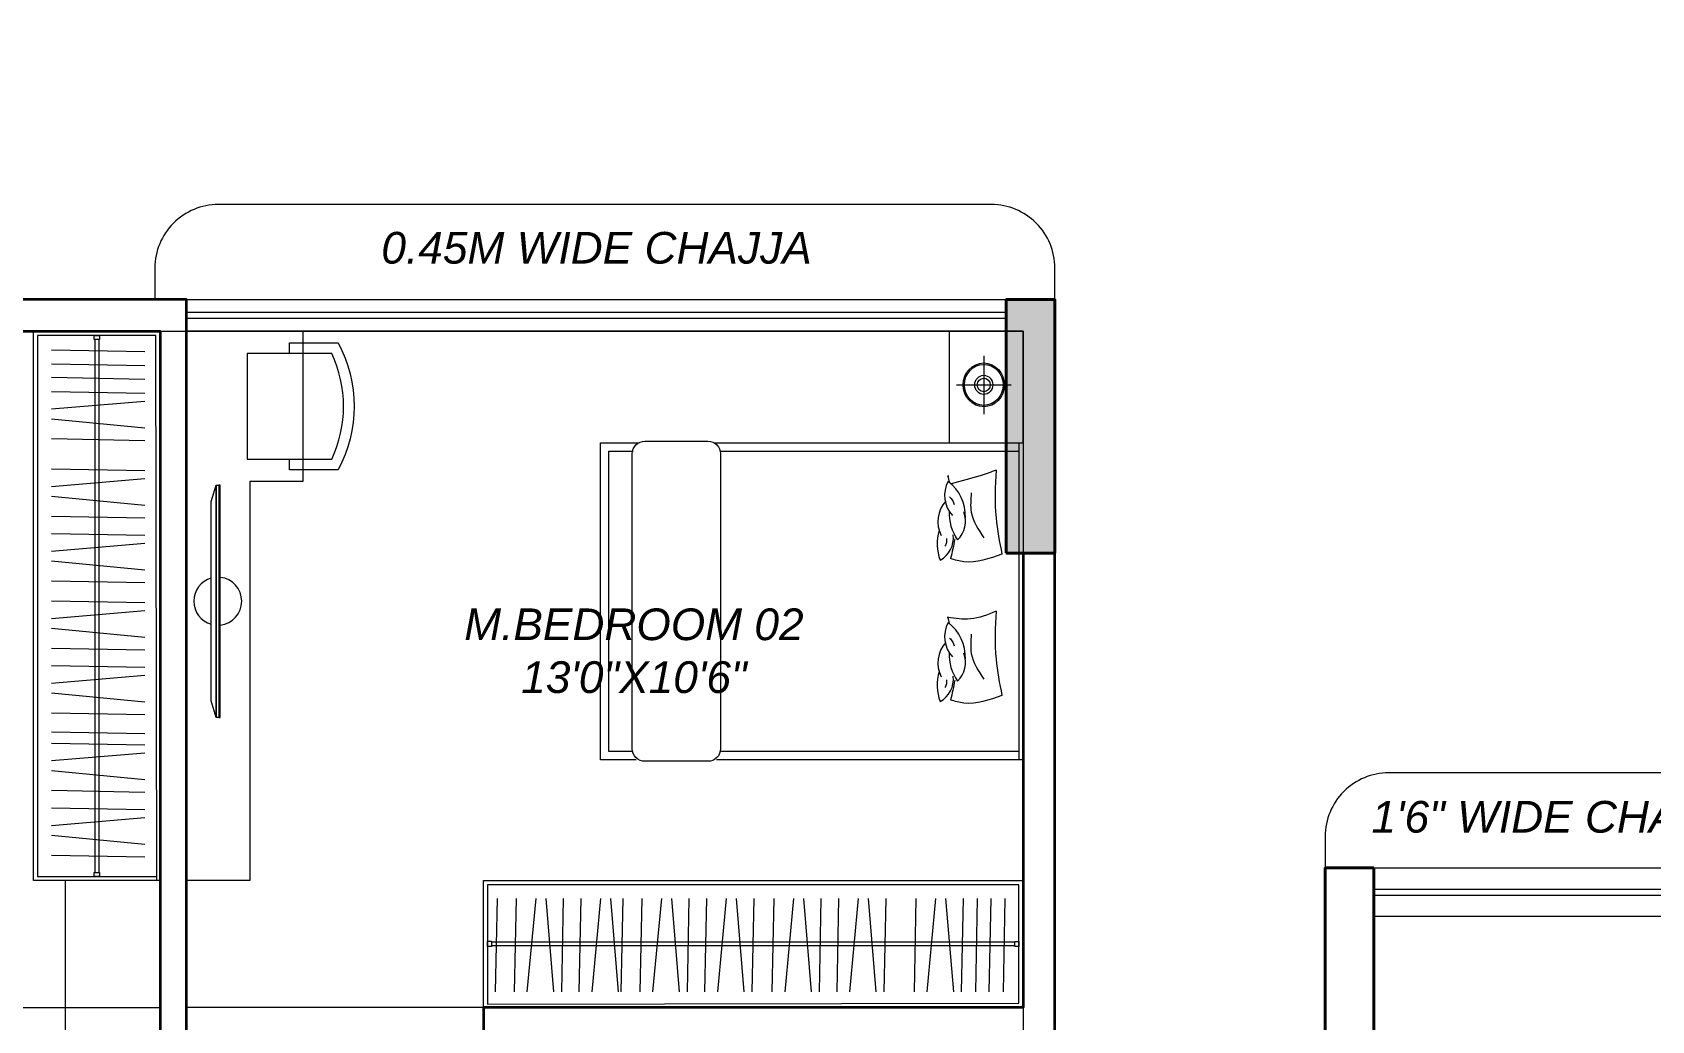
# Model space of a CAD drawing. Header units: millimetres. Extents: x 0 to 125073, y 0 to 71249.
# Drawn here: x 65059 to 72724, y 53836 to 58514 of the extents above; entities that cross this region are included whole.
import ezdxf
from ezdxf.lldxf.tags import DXFTag

# ---------------------------------------------------------------- set-up
doc = ezdxf.new("R2010")
doc.units = ezdxf.units.MM
for name, pattern in [('A-118_Suncity Bldg.04+07_O.H.T.Level Plan_20211230$0$DASHED2', [0.375, 0.25, -0.125]), ('DASH', [1, 0.5, -0.5]), ('DASHDOT', [1, 0.5, -0.25, 0, -0.25])]:
    doc.linetypes.add(name, pattern=pattern)
doc.layers.add('DA_BUILDING LINE', color=7, linetype='Continuous', lineweight=9, true_color=0xdb0000)
doc.layers.add('DA_FURNITURE', color=7, linetype='Continuous', lineweight=5, true_color=0x666666)
for name, color, linetype, lineweight in [('DA_CARPET AREA RERA', 30, 'Continuous', 9), ('DA_CHAJJA', 44, 'Continuous', 0), ('DA_COLUMN', 40, 'Continuous', 40), ('DA_COLUMN HATCH', 251, 'Continuous', 0), ('DA_DOOR', 35, 'Continuous', 0), ('DA_DOTTED LINES', 8, 'DASH', 5), ('DA_GUIDE LINE', 143, 'DASHDOT', 9), ('DA_LINE', 155, 'Continuous', 9), ('DA_RAILING', 243, 'Continuous', 30), ('DA_STAIRCASE', 122, 'Continuous', 9), ('DA_Text 1', 200, 'Continuous', 9), ('DA_TEXT IN SQ.FT', 193, 'Continuous', 9), ('DA_WALL', 7, 'Continuous', 35), ('DA_WINDOW', 4, 'Continuous', 9)]:
    doc.layers.add(name, color=color, linetype=linetype, lineweight=lineweight)
doc.styles.add('FAT FONT', font='swisscbi.ttf')
doc.styles.get("Standard").update_dxf_attribs({"font": 'arial.ttf'})
tags = doc.linetypes.add('( Hidden )', pattern=[0.375, 0.25, -0.125]).pattern_tags.tags
tags[6:7] = [DXFTag(74, 4), DXFTag(75, 0), DXFTag(340, '0'), DXFTag(46, 1.0), DXFTag(50, 0.0), DXFTag(44, 0.0), DXFTag(45, 0.0)]
tags[4:5] = [DXFTag(74, 4), DXFTag(75, 0), DXFTag(340, '0'), DXFTag(46, 1.0), DXFTag(50, 0.0), DXFTag(44, 0.0), DXFTag(45, 0.0)]

# ---------------------------------------------------------------- blocks, each defined once
blk = doc.blocks.new('GSHGJSDFGJ')
at = {"layer": 'DA_BUILDING LINE', "linetype": '( Hidden )', "ltscale": 500}
blk.add_lwpolyline([(-41088.6, 76926.5), (-41088.6, 92546.5), (-40838.6, 92546.5), (-40838.6, 92596.5), (-39638.6, 92596.5), (-39638.6, 94076.5), (-40838.6, 94076.5), (-40838.6, 97576.5), (-31143.6, 97576.5), (-31143.6, 92421.5), (-34663.6, 92421.5), (-34663.6, 91421.5), (-32288.6, 91421.5), (-32288.6, 90076.5), (-31518.6, 90076.5), (-31518.6, 91422), (-29863.6, 91421.5), (-29863.6, 91421.5), (-29863.6, 94886.5), (-27778.6, 94886.5)], dxfattribs=at)
blk = doc.blocks.new('A$C3A1814D5')
at = {"layer": 'DA_FURNITURE'}
for p, q in [((12.8, 12.82), (1.13, 1.18)), ((12.43, 1.53), (1.51, 12.47))]:
    blk.add_line(p, q, dxfattribs=at)
at = {"layer": 'DA_FURNITURE', "extrusion": (0, 0, -1)}
for centre, major_axis in [((6.99, 7.02), (4.37, 4.37)), ((6.97, 7), (1.37, 1.36))]:
    blk.add_ellipse(centre, major_axis=major_axis, ratio=0.943982, dxfattribs=at)
for major_axis in [(-4.1, -4.09), (-1.91, -1.91)]:
    blk.add_ellipse((6.99, 7.02), major_axis=major_axis, ratio=0.943982, start_param=3.141593, end_param=9.424778, dxfattribs=at)
blk = doc.blocks.new('nftujfuk')
at = {"layer": 'DA_FURNITURE', "ltscale": 5, "elevation": 0}
for points in [[(3568.3786, 921.4537), (3568.3704, 921.4537), (3568.3704, 920.0761), (3568.3786, 920.0761)], [(3568.3786, 921.4537), (3568.3949, 921.4537), (3568.3949, 920.0761), (3568.3786, 920.0761)], [(3568.4245, 921.356), (3568.4245, 920.1738), (3568.3949, 920.0761), (3568.3949, 921.4537)]]:
    blk.add_lwpolyline(points, close=True, dxfattribs=at)
at = {"layer": 'DA_FURNITURE'}
for start, end in [(95.93115, 264.06885), (286.08621, 73.91379)]:
    blk.add_arc((3568.3851, 920.7649), 0.1421, start, end, dxfattribs=at)
blk = doc.blocks.new('SRAFGADFGDFG')
at = {"layer": 'DA_FURNITURE', "ltscale": 8}
for p, q in [((-35978.6, 97426.5, 0), (-35378.6, 97426.5, 0)), ((-35978.6, 94826.5, 0), (-35978.6, 97426.5, 0)), ((-35378.6, 97426.5, 0), (-35378.6, 94826.5, 0)), ((-35398.6, 97406.5, 0), (-35958.6, 97406.5, 0)), ((-35958.6, 97406.5, 0), (-35958.6, 94846.5, 0)), ((-35691.1, 97406.5, 0), (-35666.1, 97406.5, 0)), ((-35691.1, 97387.8, 0), (-35691.1, 97406.5, 0)), ((-35666.1, 97387.8, 0), (-35691.1, 97387.8, 0)), ((-35688, 97387.8, 0), (-35688, 94865.3, 0)), ((-35669.2, 97387.8, 0), (-35669.2, 94865.3, 0)), ((-35666.1, 97406.5, 0), (-35666.1, 97387.8, 0)), ((-35394.4, 94826.5, 0), (-35398.6, 97406.5, 0)), ((-35893.5, 97339.7, 0), (-35452, 97331.4, 0)), ((-35893.5, 97272.8, 0), (-35452, 97264.5, 0)), ((-35893.5, 97209, 0), (-35452, 97200.7, 0)), ((-35893.5, 97142.1, 0), (-35452, 97133.8, 0)), ((-35893.5, 97058.9, 0), (-35452, 97096.1, 0)), ((-35893.5, 97012.3, 0), (-35452, 96970.3, 0)), ((-35893.5, 96918.5, 0), (-35452, 96910.2, 0)), ((-35893.5, 96775.9, 0), (-35452, 96767.6, 0)), ((-35893.5, 96692.6, 0), (-35452, 96729.8, 0)), ((-35893.5, 96646.1, 0), (-35452, 96604, 0)), ((-35893.5, 96552.2, 0), (-35452, 96543.9, 0)), ((-35893.5, 96469.5, 0), (-35452, 96461.2, 0)), ((-35893.5, 96386.3, 0), (-35452, 96423.5, 0)), ((-35893.5, 96339.8, 0), (-35452, 96297.7, 0)), ((-35893.5, 96245.9, 0), (-35452, 96237.6, 0)), ((-35893.5, 96150.9, 0), (-35452, 96142.6, 0)), ((-35893.5, 96067.6, 0), (-35452, 96104.8, 0)), ((-35893.5, 96021.1, 0), (-35452, 95979.1, 0)), ((-35893.5, 95927.2, 0), (-35452, 95918.9, 0)), ((-35893.5, 95844.5, 0), (-35452, 95836.2, 0)), ((-35893.5, 95761.3, 0), (-35452, 95798.5, 0)), ((-35893.5, 95714.8, 0), (-35452, 95672.7, 0)), ((-35893.5, 95620.9, 0), (-35452, 95612.6, 0)), ((-35893.5, 95531.1, 0), (-35452, 95522.8, 0)), ((-35893.5, 95477.7, 0), (-35452, 95469.4, 0)), ((-35893.5, 95394.5, 0), (-35452, 95431.7, 0)), ((-35893.5, 95347.9, 0), (-35452, 95305.9, 0)), ((-35893.5, 95254, 0), (-35452, 95245.7, 0)), ((-35893.5, 95171.4, 0), (-35452, 95163.1, 0)), ((-35893.5, 95088.1, 0), (-35452, 95125.3, 0)), ((-35893.5, 95041.6, 0), (-35452, 94999.5, 0)), ((-35893.5, 94947.7, 0), (-35452, 94939.4, 0)), ((-35378.6, 94826.5, 0), (-35978.6, 94826.5, 0)), ((-35958.6, 94846.5, 0), (-35395.4, 94846.5, 0)), ((-35691.4, 94865.3, 0), (-35666.4, 94865.3, 0)), ((-35691.4, 94846.5, 0), (-35691.4, 94865.3, 0)), ((-35666.4, 94846.5, 0), (-35691.4, 94846.5, 0)), ((-35666.4, 94865.3, 0), (-35666.4, 94846.5, 0)), ((-33848.6, 94226.5), (-33848.6, 94826.5)), ((-33848.6, 94826.5), (-31293.6, 94826.5)), ((-31293.6, 94826.5), (-31293.6, 94226.5)), ((-33828.6, 94806.5), (-33828.6, 94242.5)), ((-31313.6, 94806.5), (-33828.6, 94806.5)), ((-33784, 94741.4), (-33792.3, 94299.9)), ((-33694.2, 94741.4), (-33702.5, 94299.9)), ((-33600.3, 94741.4), (-33642.4, 94299.9)), ((-33553.8, 94741.4), (-33516.6, 94299.9)), ((-33470.5, 94741.4), (-33478.8, 94299.9)), ((-33387.9, 94741.4), (-33396.2, 94299.9)), ((-33294, 94741.4), (-33336, 94299.9)), ((-33247.4, 94741.4), (-33210.2, 94299.9)), ((-33189, 94741.4), (-33197.3, 94299.9)), ((-33099.2, 94741.4), (-33107.5, 94299.9)), ((-33005.4, 94741.4), (-33047.4, 94299.9)), ((-32958.8, 94741.4), (-32921.6, 94299.9)), ((-32875.6, 94741.4), (-32883.9, 94299.9)), ((-32792.9, 94741.4), (-32801.2, 94299.9)), ((-32699, 94741.4), (-32741.1, 94299.9)), ((-32652.5, 94741.4), (-32615.3, 94299.9)), ((-32569.2, 94741.4), (-32577.5, 94299.9)), ((-32474.2, 94741.4), (-32482.5, 94299.9)), ((-32380.4, 94741.4), (-32422.4, 94299.9)), ((-32333.8, 94741.4), (-32296.6, 94299.9)), ((-32250.6, 94741.4), (-32258.9, 94299.9)), ((-32167.9, 94741.4), (-32176.2, 94299.9)), ((-32074, 94741.4), (-32116.1, 94299.9)), ((-32027.5, 94741.4), (-31990.3, 94299.9)), ((-31944.2, 94741.4), (-31952.6, 94299.9)), ((-31801.7, 94741.4), (-31810, 94299.9)), ((-31707.8, 94741.4), (-31749.8, 94299.9)), ((-31661.2, 94741.4), (-31624, 94299.9)), ((-31578, 94741.4), (-31586.3, 94299.9)), ((-31511.1, 94741.4), (-31519.4, 94299.9)), ((-31447.3, 94741.4), (-31455.6, 94299.9)), ((-31380.4, 94741.4), (-31388.7, 94299.9)), ((-31313.6, 94246.5), (-31313.6, 94806.5)), ((-33828.6, 94514.3), (-33828.6, 94539.3)), ((-33828.6, 94539.3), (-33809.8, 94539.3)), ((-33809.8, 94514.3), (-33828.6, 94514.3)), ((-33809.8, 94539.3), (-33809.8, 94514.3)), ((-31332.3, 94535.9), (-33809.8, 94535.9)), ((-31332.3, 94517.2), (-33809.8, 94517.2)), ((-31332.3, 94514), (-31332.3, 94539)), ((-31332.3, 94539), (-31313.6, 94539)), ((-31313.6, 94514), (-31332.3, 94514)), ((-31313.6, 94539), (-31313.6, 94514)), ((-31293.6, 94226.5), (-33848.6, 94226.5)), ((-33828.6, 94242.5), (-31313.6, 94246.5))]:
    blk.add_line(p, q, dxfattribs=at)
at = {"layer": 'DA_FURNITURE'}
for p, q in [((-35253.6, 94735.4), (-35253.6, 97426.5)), ((-32756.4, 96899, 0), (-31293.6, 96899, 0)), ((-31313.3, 96899, 0), (-31313.3, 95399, 0)), ((-31293.6, 96899, 0), (-31293.6, 95399, 0)), ((-32727.5, 96859.6, 0), (-31313.3, 96859.6, 0)), ((-31313.3, 95438.5, 0), (-32726.4, 95438.5, 0)), ((-31293.6, 95399, 0), (-32745.2, 95399, 0))]:
    blk.add_line(p, q, dxfattribs=at)
for points in [[(-35253.6, 97426.5), (-34704, 97426.5), (-34704, 96716.5), (-34954, 96716.5), (-34953.6, 94826.5), (-35253.6, 94826.5)], [(-34766.6, 97321.5), (-34966.6, 97321.5), (-34966.6, 96821.5), (-34766.6, 96821.5)], [(-33124.7, 95399), (-33293.6, 95399), (-33293.6, 96899), (-33113.5, 96899)], [(-33143.6, 95438.5), (-33254.1, 95438.5), (-33254.1, 96859.6), (-33140.1, 96859.6)]]:
    blk.add_lwpolyline(points, dxfattribs=at)
for points in [[(-31293.6, 97426.5), (-31293.6, 97426.5), (-31293.6, 97426.5), (-31293.6, 97426.5), (-31643.6, 97426.5), (-31643.6, 96899), (-31293.6, 96899)], [(-35828.6, 93616.5), (-35378.6, 93616.5), (-35378.6, 94826.5), (-35828.6, 94826.5)]]:
    blk.add_lwpolyline(points, close=True, dxfattribs=at)
for points in [[(-34766.6, 96771.5), (-34766.6, 96821.5), (-34566.6, 96821.5, 0.224783), (-34566.6, 97321.5), (-34766.6, 97321.5), (-34766.6, 97371.5), (-34535.8, 97371.5, -0.251481), (-34535.8, 96771.5)], [(-32785.4, 95391.4), (-33084.5, 95391.4, -0.414214), (-33143.7, 95450.6), (-33143.7, 96847.4, -0.414214), (-33084.5, 96906.6), (-32785.4, 96906.6, -0.414214), (-32726.2, 96847.4), (-32726.2, 95450.6, -0.414214)]]:
    blk.add_lwpolyline(points, format="xyb", close=True, dxfattribs=at)
for centre, radius, start, end in [((-31522.7, 96649.7, 0), 142.5, 152.03412, 221.96245), ((-31775.5, 96551, 0), 208.6, 358.0438, 52.50038), ((-31554.8, 96525.8, 0), 142.5, 137.42042, 207.34875), ((-31418.3, 96568.4, 0), 226.2, 178.19013, 214.82997), ((-31687.4, 96527.5, 0), 121.4, 313.36425, 21.19987), ((-31474.3, 96420.9, 0), 226.2, 163.57642, 200.21627), ((-31745, 96449.2, 0), 121.4, 298.75055, 6.58617), ((-31522.7, 95980.9, 0), 142.5, 152.03412, 221.96245), ((-31775.5, 95882.3, 0), 208.6, 358.0438, 52.50038), ((-31554.8, 95857, 0), 142.5, 137.42042, 207.34875), ((-31418.3, 95899.7, 0), 226.2, 178.19013, 214.82997), ((-31687.4, 95858.8, 0), 121.4, 313.36425, 21.19987), ((-31474.3, 95752.1, 0), 226.2, 163.57642, 200.21627), ((-31745, 95780.4, 0), 121.4, 298.75055, 6.58617)]:
    blk.add_arc(centre, radius, start, end, dxfattribs=at)
for points in [[(-31646.1, 96740.9, 0), (-31647.8, 96741.2, 0), (-31649.5, 96741.4, 0), (-31651.2, 96741.7, 0)], [(-31651.2, 96741.7, 0), (-31648.2, 96731.6, 0), (-31645.3, 96721.6, 0), (-31642.4, 96711.6, 0)], [(-31617.6, 96443.8, 0), (-31622.6, 96412.7, 0), (-31629.6, 96381.6, 0), (-31636.9, 96350.5, 0)], [(-31651.2, 96072.9, 0), (-31648.2, 96062.9, 0), (-31645.3, 96052.9, 0), (-31642.4, 96042.8, 0)], [(-31617.6, 95775, 0), (-31622.6, 95744, 0), (-31629.6, 95712.9, 0), (-31636.9, 95681.7, 0)]]:
    blk.add_open_spline(points, degree=3, dxfattribs=at)
for points, knots in [([(-31422, 96769.9, 0), (-31446.7, 96760, 0), (-31471.5, 96750.1, 0), (-31496.5, 96743, 0), (-31496.6, 96743, 0), (-31496.6, 96743, 0), (-31496.6, 96743, 0), (-31542.4, 96730.1, 0), (-31588.3, 96717.2, 0), (-31634.1, 96704.3, 0)], [0, 0, 0, 0, 3.967367, 3.967367, 3.967367, 3.968693, 3.968693, 3.968693, 11.226423, 11.226423, 11.226423, 11.226423]), ([(-31642, 96643.5, 0), (-31636.8, 96637.6, 0), (-31627, 96626.7, 0), (-31622, 96613, 0), (-31619.7, 96606.7, 0)], [0, 0, 0, 0, 41.531136, 77.340273, 77.340273, 77.340273, 77.340273]), ([(-31656.7, 96445.4, 0), (-31656.3, 96439.3, 0), (-31655.6, 96426.7, 0), (-31661, 96415.3, 0), (-31663.8, 96409.4, 0)], [0, 0, 0, 0, 31.960762, 66.266463, 66.266463, 66.266463, 66.266463]), ([(-31642, 95974.7, 0), (-31636.8, 95968.9, 0), (-31627, 95958, 0), (-31622, 95944.3, 0), (-31619.7, 95937.9, 0)], [0, 0, 0, 0, 41.531136, 77.340273, 77.340273, 77.340273, 77.340273]), ([(-31656.7, 95776.6, 0), (-31656.3, 95770.6, 0), (-31655.6, 95758, 0), (-31661, 95746.6, 0), (-31663.8, 95740.7, 0)], [0, 0, 0, 0, 31.960762, 66.266463, 66.266463, 66.266463, 66.266463])]:
    blk.add_open_spline(points, degree=3, knots=knots, dxfattribs=at)
for points in [[(-31422, 96769.9, 0), (-31422, 96543.9, 0), (-31393.8, 96371.8, 0)], [(-31538.9, 96661.3, 0), (-31538.9, 96569.8, 0), (-31480.4, 96449.2, 0)], [(-31393.8, 96371.8, 0), (-31574.2, 96335.8, 0), (-31636.9, 96350.5, 0)], [(-31422, 96101.2, 0), (-31543.1, 96065.2, 0), (-31651.2, 96072.9, 0)], [(-31422, 96101.2, 0), (-31422, 95875.1, 0), (-31393.8, 95703, 0)], [(-31538.9, 95992.5, 0), (-31538.9, 95901.1, 0), (-31480.4, 95780.4, 0)], [(-31393.8, 95703, 0), (-31574.2, 95667.1, 0), (-31636.9, 95681.7, 0)]]:
    blk.add_spline(points, degree=3, dxfattribs=at)
at = {"layer": 'DA_FURNITURE', "extrusion": (0, 0, -1), "xscale": 16.7595958194902, "yscale": 16.7595958194902, "zscale": -16.7595958194902, "rotation": 45.04514721320155}
blk.add_blockref('A$C3A1814D5', (31480.6, 97007.1, 0), dxfattribs=at)
at = {"layer": 'DA_FURNITURE', "xscale": 798.5297558340304, "yscale": 798.5297558340304, "zscale": 798.5297558340304, "rotation": 180}
blk.add_blockref('nftujfuk', (2814355.7, 831407.2), dxfattribs=at)
blk = doc.blocks.new('DA_Mahavirjyot_CP_2022_01_13_dwg_AR-1-318932-Site')
at = {"layer": 'DA_GUIDE LINE', "linetype": 'Continuous', "flags": 128}
for points in [[(-8437, 11250), (-2812, 0), (0, 0), (-5625, 11250)], [(-8437, -11250), (-2812, 0), (0, 0), (-5625, -11250)]]:
    blk.add_lwpolyline(points, close=True, dxfattribs=at)
blk = doc.blocks.new('STAIR 1')
at = {"layer": 'DA_CHAJJA'}
blk.add_lwpolyline([(6092.7412, 1867.7449), (6090.9562, 1867.7449, 0.414214), (6090.6562, 1867.4449), (6090.6562, 1867.2949)], format="xyb", dxfattribs=at)
at = {"layer": 'DA_COLUMN'}
for points in [[(6090.8862, 1867.2949), (6090.6562, 1867.2949), (6090.6562, 1861.7149), (6090.8862, 1861.7149), (6090.8862, 1867.0649)], [(6094.9562, 1867.2949), (6092.7412, 1867.2949), (6092.7412, 1867.0649), (6094.9562, 1867.0649)], [(6094.9562, 1861.7149), (6095.1862, 1861.7149), (6095.1862, 1867.2949), (6094.9562, 1867.2949)], [(6094.9562, 1867.2949), (6095.1862, 1867.2949), (6095.1862, 1861.7149), (6094.9562, 1861.7149), (6094.9562, 1867.0649)]]:
    blk.add_lwpolyline(points, close=True, dxfattribs=at)
at = {"layer": 'DA_DOOR'}
for points in [[(6091.5012, 1861.8149), (6091.5012, 1862.7649), (6091.5512, 1862.7649), (6091.5512, 1861.8149), (6091.5012, 1861.8149)], [(6091.4512, 1861.7149), (6091.5012, 1861.7149), (6091.5012, 1861.8149), (6091.4512, 1861.8149)], [(6092.6512, 1861.7149), (6092.6012, 1861.7149), (6092.6012, 1861.8149), (6092.6512, 1861.8149)]]:
    blk.add_lwpolyline(points, dxfattribs=at)
at = {"layer": 'DA_DOOR', "linetype": 'DASH', "ltscale": 0.05}
blk.add_arc((6091.5545, 1861.7148), 1.0514, 5.46157, 92.90826, dxfattribs=at)
at = {"layer": 'DA_DOTTED LINES', "linetype": '( Hidden )', "ltscale": 2}
for p, q in [((6092.5712, 1865.3649), (6093.2712, 1863.5649)), ((6092.5712, 1863.5649), (6093.2712, 1865.3649)), ((6091.4512, 1861.7149), (6092.6512, 1861.7149))]:
    blk.add_line(p, q, dxfattribs=at)
at = {"layer": 'DA_LINE', "flags": 128}
for points in [[(6092.6743, 1862.8667), (6094.1637, 1862.8667), (6094.1637, 1866.1608)], [(6091.6787, 1863.0005), (6091.6787, 1865.3935)]]:
    blk.add_lwpolyline(points, dxfattribs=at)
at = {"layer": 'DA_LINE'}
for centre in [(6093.0568, 1866.9338), (6091.0296, 1865.5899), (6091.0296, 1865.3399), (6094.8128, 1865.3399), (6091.0296, 1865.0899), (6094.8128, 1865.0899), (6091.0296, 1864.8399), (6094.8128, 1864.8399), (6091.0296, 1864.5899), (6094.8128, 1864.5899), (6091.0296, 1864.3399), (6094.8128, 1864.3399), (6091.0296, 1864.0899), (6094.8128, 1864.0899), (6091.0296, 1863.8399), (6094.8128, 1863.8399), (6091.0296, 1863.5899), (6094.8128, 1863.5899), (6094.8128, 1863.3399), (6092.7846, 1861.9982)]:
    blk.add_circle(centre, 0.0911, dxfattribs=at)
at = {"layer": 'DA_RAILING'}
for points in [[(6092.4712, 1865.4649), (6093.3712, 1865.4649), (6093.3712, 1863.4649), (6092.4712, 1863.4649)], [(6092.5712, 1865.3649), (6093.2712, 1865.3649), (6093.2712, 1863.5649), (6092.5712, 1863.5649)]]:
    blk.add_lwpolyline(points, close=True, dxfattribs=at)
at = {"layer": 'DA_STAIRCASE', "linetype": 'A-118_Suncity Bldg.04+07_O.H.T.Level Plan_20211230$0$DASHED2', "ltscale": 0.5}
for p, q in [((6092.9212, 1867.0649), (6092.9212, 1865.4649)), ((6092.9212, 1861.8649), (6092.9212, 1863.4649))]:
    blk.add_line(p, q, dxfattribs=at)
at = {"layer": 'DA_STAIRCASE'}
for p, q in [((6092.4712, 1865.4649), (6090.8862, 1865.4649)), ((6094.9562, 1865.4649), (6093.3712, 1865.4649)), ((6092.4712, 1865.2149), (6090.8862, 1865.2149)), ((6094.9562, 1865.2149), (6093.3712, 1865.2149)), ((6092.4712, 1864.9649), (6090.8862, 1864.9649)), ((6094.9562, 1864.9649), (6093.3712, 1864.9649)), ((6092.4712, 1864.7149), (6090.8862, 1864.7149)), ((6094.9562, 1864.7149), (6093.3712, 1864.7149)), ((6092.4712, 1864.4649), (6090.8862, 1864.4649)), ((6094.9562, 1864.4649), (6093.3712, 1864.4649)), ((6092.4712, 1864.2149), (6090.8862, 1864.2149)), ((6094.9562, 1864.2149), (6093.3712, 1864.2149)), ((6092.4712, 1863.9649), (6090.8862, 1863.9649)), ((6094.9562, 1863.9649), (6093.3712, 1863.9649)), ((6092.4712, 1863.7149), (6090.8862, 1863.7149)), ((6094.9562, 1863.7149), (6093.3712, 1863.7149)), ((6092.4712, 1863.4649), (6090.8862, 1863.4649)), ((6094.9562, 1863.4649), (6093.3712, 1863.4649))]:
    blk.add_line(p, q, dxfattribs=at)
at = {"layer": 'DA_WALL'}
blk.add_lwpolyline([(6090.8862, 1861.7149), (6091.4512, 1861.7149), (6091.4512, 1861.8649), (6090.8862, 1861.8649)], close=True, dxfattribs=at)
blk.add_lwpolyline([(6093.6462, 1861.7149), (6094.9562, 1861.7149), (6094.9562, 1861.8649), (6092.6512, 1861.8649), (6092.6512, 1861.7149), (6093.6462, 1861.7149)], dxfattribs=at)
at = {"layer": 'DA_WINDOW'}
for points in [[(6090.8862, 1867.2949), (6092.7412, 1867.2949), (6092.7412, 1867.0649), (6090.8862, 1867.0649)], [(6090.8862, 1867.1949), (6092.7412, 1867.1949), (6092.7412, 1867.1649), (6090.8862, 1867.1649)]]:
    blk.add_lwpolyline(points, close=True, dxfattribs=at)
at = {"xscale": -2.540005077644661e-05, "yscale": 2.540005077644661e-05, "zscale": 2.54000507764466e-05, "rotation": 270}
for p in [(6094.1637, 1866.2322), (6091.6787, 1865.4649)]:
    blk.add_blockref('DA_Mahavirjyot_CP_2022_01_13_dwg_AR-1-318932-Site', p, dxfattribs=at)
at = {"layer": 'DA_LINE', "char_height": 0.2, "width": 0.408717, "attachment_point": 1, "line_spacing_factor": 0.986097, "style": 'FAT FONT'}
for s, insert in [('UP', (6091.5462, 1862.9714)), ('DN', (6092.3185, 1862.9714))]:
    blk.add_mtext(s, dxfattribs=dict(at, insert=insert))
at = {"layer": 'DA_Text 1', "char_height": 0.1, "style": 'FAT FONT'}
for s, insert, attachment_point in [('10', (6092.9932, 1866.9857), 1), ('09', (6090.966, 1865.6418), 1), ('08', (6090.966, 1865.3918), 1), ('11', (6094.8764, 1865.3918), 3), ('07', (6090.966, 1865.1418), 1), ('12', (6094.8764, 1865.1418), 3), ('06', (6090.966, 1864.8918), 1), ('13', (6094.8764, 1864.8918), 3), ('05', (6090.966, 1864.6418), 1), ('14', (6094.8764, 1864.6418), 3), ('04', (6090.966, 1864.3918), 1), ('15', (6094.8764, 1864.3918), 3), ('03', (6090.966, 1864.1418), 1), ('16', (6094.8764, 1864.1418), 3), ('02', (6090.966, 1863.8918), 1), ('17', (6094.8764, 1863.8918), 3), ('01', (6090.966, 1863.6418), 1), ('18', (6094.8764, 1863.6418), 3), ('19', (6094.8764, 1863.3918), 3), ('20', (6092.721, 1861.9463), 7)]:
    blk.add_mtext_dynamic_manual_height_columns(s, width=0.216685, gutter_width=0.0125, heights=[0], dxfattribs=dict(at, insert=insert, attachment_point=attachment_point))
blk = doc.blocks.new('SERVICE CORE')
at = {"layer": 'DA_WALL'}
blk.add_blockref('STAIR 1', (-20.4992, -307.7082), dxfattribs=at)
at = {"layer": 'DA_TEXT IN SQ.FT', "insert": (6070.3757, 1559.7518), "char_height": 0.15, "attachment_point": 7}
blk.add_mtext_dynamic_manual_height_columns('{\\fArial|b0|i1|c0|p34;1\'6" WIDE CHAJJA}', width=2.062226, gutter_width=12.5, heights=[0], dxfattribs=at)
blk = doc.blocks.new('A$C1c7226e4')
at = {"layer": 'DA_CARPET AREA RERA'}
blk.add_lwpolyline([(-11.475, 10.23), (-3.28, 10.23), (-3.28, 5.375), (-6.8, 5.375), (-6.8, 4.075), (-4.425, 4.075), (-4.425, 2.73), (-3.275, 2.73), (-3.275, 2.88), (-2.455, 2.88), (-2.455, 2.88), (-1.85, 2.88), (-1.85, -0.62)], dxfattribs=at)
at = {"layer": 'DA_CHAJJA'}
blk.add_lwpolyline([(-3.13, 10.38), (-3.13, 10.53, 0.414214), (-3.43, 10.83), (-7.09, 10.83, 0.414214), (-7.39, 10.53), (-7.39, 10.38)], format="xyb", dxfattribs=at)
at = {"layer": 'DA_DOTTED LINES', "linetype": '( Hidden )', "ltscale": 300}
for p, q in [((-8.92, 7.03), (-7.365, 7.03)), ((-5.835, 7.03), (-7.24, 7.03))]:
    blk.add_line(p, q, dxfattribs=at)
at = {"layer": 'DA_WALL'}
for points in [[(-6.675, 6.295), (-6.675, 6.42), (-7.24, 6.42), (-7.24, 10.38), (-9.675, 10.38), (-9.675, 10.23), (-7.365, 10.23), (-7.365, 6.42), (-7.975, 6.42), (-7.975, 6.295)], [(-3.13, 5.455), (-3.13, 9.18), (-3.28, 9.18), (-3.28, 7.03), (-5.835, 7.03), (-5.835, 6.905), (-3.28, 6.905), (-3.28, 5.455)]]:
    blk.add_lwpolyline(points, close=True, dxfattribs=at)
at = {"layer": 'DA_WINDOW'}
for points in [[(-7.24, 10.38), (-3.36, 10.38), (-3.36, 10.23), (-7.24, 10.23)], [(-7.24, 10.32), (-3.36, 10.32), (-3.36, 10.29), (-7.24, 10.29)]]:
    blk.add_lwpolyline(points, close=True, dxfattribs=at)
blk = doc.blocks.new('SDFHSDFGN')
at = {"layer": 'DA_COLUMN HATCH', "true_color": 0x636466}
h = blk.add_hatch(color=251, dxfattribs=at)
h.dxf.hatch_style = 1
h.paths.add_polyline_path([(-37688.6, 97346.5), (-37688.6, 97576.5), (-38888.6, 97576.5), (-38888.6, 97346.5)])
h.paths.add_polyline_path([(-31373.6, 96376.5), (-31143.6, 96376.5), (-31143.6, 97576.5), (-31373.6, 97576.5)])
h.paths.add_polyline_path([(-27778.6, 97036.5), (-27548.6, 97036.5), (-27548.6, 98236.5), (-27778.6, 98236.5)])
h.paths.add_polyline_path([(-24578.6, 97336.5), (-24348.6, 97336.5), (-24348.6, 98236.5), (-24578.6, 98236.5)])
h.paths.add_polyline_path([(-19333.6, 98536.5), (-19333.6, 97336.5), (-19103.6, 97336.5), (-19103.6, 98536.5)])
h.paths.add_polyline_path([(-13063.6, 97336.5), (-12833.6, 97336.5), (-12833.6, 98536.5), (-13063.6, 98536.5)])
h.paths.add_polyline_path([(-11543.6, 97636.5), (-11313.6, 97636.5), (-11313.6, 98536.5), (-11543.6, 98536.5)])
h.paths.add_polyline_path([(-8908.6, 94991.5), (-7708.6, 94991.5), (-7708.6, 94761.5), (-8908.6, 94761.5)])
h.paths.add_polyline_path([(-13063.6, 91111.5), (-12833.6, 91111.5), (-12833.6, 92311.5), (-13063.6, 92311.5)])
h.paths.add_polyline_path([(-19333.6, 91111.5), (-19103.6, 91111.5), (-19103.6, 92311.5), (-19333.6, 92311.5)])
h.paths.add_polyline_path([(-5998.6, 91111.5), (-5258.6, 91111.5), (-5258.6, 91341.5), (-5998.6, 91341.5)])
h.paths.add_polyline_path([(-1283.6, 91111.5), (-383.6, 91111.5), (-383.6, 91341.5), (-1283.6, 91341.5)])
h.paths.add_polyline_path([(2171.4, 90061.5), (2171.4, 91261.5), (1941.4, 91261.5), (1941.4, 90061.5)])
h.paths.add_polyline_path([(4621.4, 90061.5), (5821.4, 90061.5), (5821.4, 90291.5), (4621.4, 90291.5)])
h.paths.add_polyline_path([(4621.4, 95111.5), (5821.4, 95111.5), (5821.4, 95341.5), (4621.4, 95341.5)])
h.paths.add_polyline_path([(4621.4, 98611.5), (5821.4, 98611.5), (5821.4, 98841.5), (4621.4, 98841.5)])
h.paths.add_polyline_path([(-39638.6, 89246.5), (-38138.6, 89246.5), (-38138.6, 89476.5), (-39638.6, 89476.5)])
h.paths.add_polyline_path([(-31143.6, 92421.5), (-31143.6, 92651.5), (-32343.6, 92651.5), (-32343.6, 92421.5)])
h.paths.add_polyline_path([(-31513.6, 86346.5), (-29713.6, 86346.5), (-29713.6, 86576.5), (-31513.6, 86576.5)])
h.paths.add_polyline_path([(-31513.6, 82896.5), (-29713.6, 82896.5), (-29713.6, 83126.5), (-31513.6, 83126.5)])
h.paths.add_polyline_path([(-31518.6, 78051.5), (-30518.6, 78051.5), (-30518.6, 78281.5), (-31518.6, 78281.5)])
h.paths.add_polyline_path([(-32143.6, 76821.5), (-31143.6, 76821.5), (-31143.6, 77051.5), (-32143.6, 77051.5)])
h.paths.add_polyline_path([(-31893.6, 71896.5), (-31893.6, 72126.5), (-33093.6, 72126.5), (-33093.6, 71896.5)])
h.paths.add_polyline_path([(-37688.6, 71896.5), (-37688.6, 72126.5), (-38888.6, 72126.5), (-38888.6, 71896.5)])
h.paths.add_polyline_path([(-38438.6, 76796.5), (-38438.6, 77026.5), (-39638.6, 77026.5), (-39638.6, 76796.5)])
h.paths.add_polyline_path([(-38138.6, 79996.5), (-38138.6, 80226.5), (-39638.6, 80226.5), (-39638.6, 79996.5)])
h.paths.add_polyline_path([(-38438.6, 92446.5), (-38438.6, 92676.5), (-39638.6, 92676.5), (-39638.6, 92446.5)])
h.paths.add_polyline_path([(-31518.6, 91422), (-31288.6, 91422), (-31288.6, 89927), (-31518.6, 89927)])
h.paths.add_polyline_path([(-20908.6, 91111.5), (-20678.6, 91111.5), (-20678.6, 89881.5), (-20908.6, 89881.5)])
h.paths.add_polyline_path([(-11313.6, 92011.5), (-11313.6, 91111.5), (-11543.6, 91111.5), (-11543.6, 92011.5)])
h.paths.add_polyline_path([(1941.4, 97316.5), (2171.4, 97316.5), (2171.4, 98841.5), (1941.4, 98841.5)])
at = {"layer": 'DA_COLUMN'}
blk.add_lwpolyline([(-31373.6, 96376.5), (-31143.6, 96376.5), (-31143.6, 97576.5), (-31373.6, 97576.5)], close=True, dxfattribs=at)
blk = doc.blocks.new('A$Cfed68cb1')
at = {"layer": 'DA_TEXT IN SQ.FT', "char_height": 0.15}
for s, width, insert, attachment_point in [('\\pxqc;{\\fArial|b0|i1|c0|p34;0.45M WIDE CHAJJA}', 2.300046, (-41.3444, -0.9445), 1), ('\\pxqc;{\\fArial|b0|i1|c0|p34;M.BEDROOM 02\\P13\'0"X10\'6"}', 2.300046, (-41.1675, -2.7267), 1), ('{\\fArial|b0|i1|c0|p34;1\'6" WIDE CHAJJA}', 2.062226, (-36.5263, -3.7899), 7)]:
    blk.add_mtext_dynamic_manual_height_columns(s, width=width, gutter_width=12.5, heights=[0], dxfattribs=dict(at, insert=insert, attachment_point=attachment_point))

msp = doc.modelspace()

# ---------------------------------------------------------------- block references
at = {"color": 1, "xscale": 1000, "yscale": 1000, "zscale": 1000}
msp.add_blockref('A$Cfed68cb1', (107924.2, 58514), dxfattribs=at)
msp.add_blockref('SDFHSDFGN', (101042.8, -40327.5))
at = {"color": 1}
msp.add_blockref('SRAFGADFGDFG', (101042.8, -40327.5), dxfattribs=at)
at = {"layer": 'DA_BUILDING LINE'}
msp.add_blockref('GSHGJSDFGJ', (101042.8, -40327.5), dxfattribs=at)
at = {"layer": 'DA_WALL', "xscale": 1000, "yscale": 1000, "zscale": 1000}
for name, p in [('SERVICE CORE', (-5998977.8, -1505027.8)), ('A$C1c7226e4', (73029.2, 46869))]:
    msp.add_blockref(name, p, dxfattribs=at)

doc.saveas('drawing.dxf')
